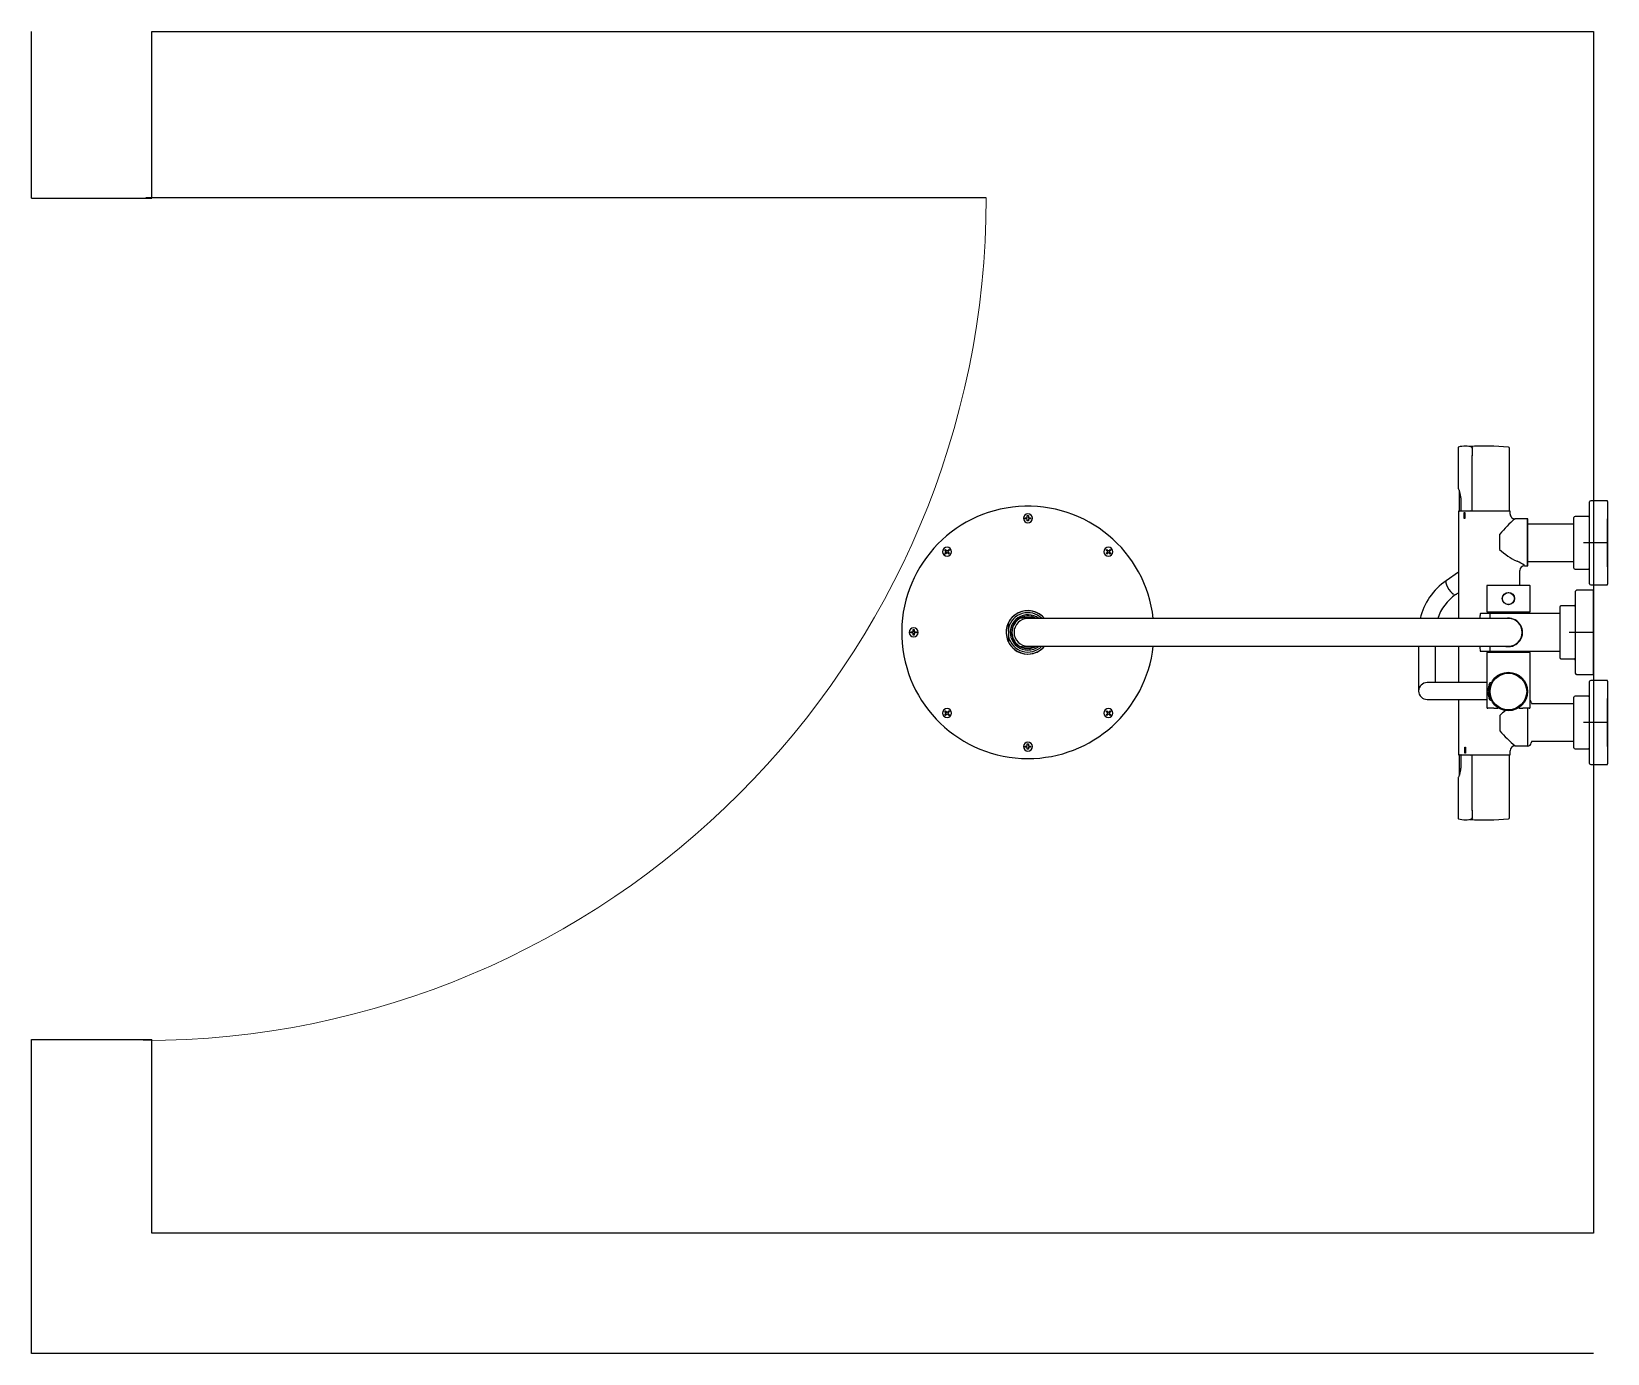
# Model space of a CAD drawing. Header units: millimetres. Extents: x -1544140 to 7445918, y -1294905 to 2019878.
# Drawn here: x 287295 to 288607, y 402864 to 403964 of the extents above; entities that cross this region are included whole.
import ezdxf
from ezdxf.lldxf.tags import DXFTag

# ---------------------------------------------------------------- set-up
doc = ezdxf.new("R2010")
doc.units = ezdxf.units.MM
doc.header["$MEASUREMENT"] = 0
doc.layers.add('JA_Building Outline', color=7, linetype='Continuous', lineweight=5)
tags = doc.linetypes.add('CENTER2', pattern=[28.575, 19.05, -3.175, 3.175, -3.175]).pattern_tags.tags
tags[10:11] = [DXFTag(74, 4), DXFTag(75, 0), DXFTag(340, '0'), DXFTag(46, 0.0), DXFTag(50, 0.0), DXFTag(44, 0.0), DXFTag(45, 0.0)]
tags[8:9] = [DXFTag(74, 4), DXFTag(75, 0), DXFTag(340, '0'), DXFTag(46, 0.0), DXFTag(50, 0.0), DXFTag(44, 0.0), DXFTag(45, 0.0)]
tags[6:7] = [DXFTag(74, 4), DXFTag(75, 0), DXFTag(340, '0'), DXFTag(46, 0.0), DXFTag(50, 0.0), DXFTag(44, 0.0), DXFTag(45, 0.0)]
tags[4:5] = [DXFTag(74, 4), DXFTag(75, 0), DXFTag(340, '0'), DXFTag(46, 0.0), DXFTag(50, 0.0), DXFTag(44, 0.0), DXFTag(45, 0.0)]

msp = doc.modelspace()

# ---------------------------------------------------------------- linework, layer by layer
for p, q in [((287295.2, 403825.5), (287295.2, 403964.3)), ((287395.2, 403825.5), (287395.2, 403964.3)), ((288595.2, 403964.3), (288595.2, 402964.3)), ((287295.2, 403825.5), (287395.2, 403825.5)), ((287295.2, 403125.5), (287395.2, 403125.5)), ((287395.2, 402964.3), (287395.2, 403125.5)), ((288595.2, 402964.3), (287395.2, 402964.3))]:
    msp.add_line(p, q)
at = {"color": 18, "true_color": 0x000000}
msp.add_line((288089.8, 403826), (287390.3, 403826), dxfattribs=at)
at = {"linetype": 'Continuous'}
for p, q in [((288482.7, 403618), (288482.7, 403584.8)), ((288494.2, 403617.5), (288494.2, 403611.2)), ((288525.5, 403565.8), (288525.5, 403617.5)), ((288494.1, 403611.2), (288494.2, 403611.5)), ((288494.1, 403611.2), (288494.1, 403565.3)), ((288483.5, 403582.5), (288483.5, 403565.8)), ((288484.9, 403576.3), (288484.9, 403576.3)), ((288484.9, 403576.3), (288484.9, 403565.5)), ((288124, 403561.6), (288124.5, 403561.6)), ((288124, 403559.7), (288124, 403561.6)), ((288124.5, 403561.6), (288124.9, 403561.6)), ((288124.9, 403561.6), (288124.9, 403559.7)), ((288485.2, 403565.3), (288483, 403565.3)), ((288483, 403565.3), (288483, 403475.8)), ((288485.2, 403565.3), (288485.1, 403565.3)), ((288493.5, 403565.3), (288485.2, 403565.3)), ((288487.8, 403564), (288488.2, 403564)), ((288487.8, 403559), (288487.8, 403564)), ((288488.2, 403564), (288488.2, 403559)), ((288526, 403565.3), (288493.5, 403565.3)), ((288494.1, 403565.3), (288493.5, 403565.3)), ((288493.5, 403565.3), (288493.5, 403565.3)), ((288526, 403562.8), (288526, 403565.3)), ((288592, 403504.8), (288592, 403572.8)), ((288606.5, 403573.8), (288593, 403573.8)), ((288607, 403573.3), (288607, 403504.3)), ((288122.2, 403559.7), (288124, 403559.7)), ((288122.2, 403558.8), (288122.2, 403559.7)), ((288124, 403558.8), (288122.2, 403558.8)), ((288124, 403557), (288124, 403558.8)), ((288124.5, 403557), (288124, 403557)), ((288124.9, 403557), (288124.5, 403557)), ((288124.9, 403559.7), (288126.8, 403559.7)), ((288124.9, 403558.8), (288124.9, 403557)), ((288126.8, 403558.8), (288124.9, 403558.8)), ((288126.8, 403559.7), (288126.8, 403558.8)), ((288488.2, 403559), (288487.8, 403559)), ((288531.7, 403558.8), (288530, 403558.8)), ((288540.5, 403558.8), (288531.7, 403558.8)), ((288540.5, 403519.8), (288540.5, 403558.8)), ((288540.8, 403519.8), (288540.8, 403558.8)), ((288579, 403554.3), (288540.8, 403554.3)), ((288579, 403517.8), (288579, 403559.8)), ((288591, 403560.8), (288580, 403560.8)), ((288517.3, 403533.4), (288517.3, 403546)), ((288055.3, 403532.7), (288055.7, 403533.1)), ((288056.6, 403531.4), (288055.3, 403532.7)), ((288055.3, 403530.1), (288056.6, 403531.4)), ((288056, 403529.5), (288055.3, 403530.1)), ((288055.7, 403533.1), (288056, 403533.4)), ((288056, 403533.4), (288057.3, 403532.1)), ((288057.3, 403530.8), (288056, 403529.5)), ((288057.3, 403532.1), (288058.6, 403533.4)), ((288058.6, 403529.5), (288057.3, 403530.8)), ((288059.2, 403532.7), (288057.9, 403531.4)), ((288057.9, 403531.4), (288059.2, 403530.1)), ((288058.6, 403533.4), (288059.2, 403532.7)), ((288058.9, 403529.8), (288058.6, 403529.5)), ((288059.2, 403530.1), (288058.9, 403529.8)), ((288189.7, 403532.7), (288190.3, 403533.4)), ((288191, 403531.4), (288189.7, 403532.7)), ((288189.7, 403530.1), (288191, 403531.4)), ((288190, 403529.8), (288189.7, 403530.1)), ((288190.3, 403529.5), (288190, 403529.8)), ((288190.3, 403533.4), (288191.6, 403532.1)), ((288191.6, 403530.8), (288190.3, 403529.5)), ((288191.6, 403532.1), (288192.9, 403533.4)), ((288192.9, 403529.5), (288191.6, 403530.8)), ((288193.6, 403532.7), (288192.3, 403531.4)), ((288192.3, 403531.4), (288193.6, 403530.1)), ((288192.9, 403533.4), (288193.3, 403533.1)), ((288193.6, 403530.1), (288192.9, 403529.5)), ((288193.3, 403533.1), (288193.6, 403532.7)), ((288540.8, 403523.3), (288579, 403523.3)), ((288483, 403514.3), (288472.8, 403507.3)), ((288534, 403503.4), (288534, 403515.8)), ((288538, 403519.8), (288540.5, 403519.8)), ((288538.2, 403519.8), (288540.5, 403519.8)), ((288540.5, 403519.8), (288540.5, 403519.8)), ((288580, 403516.8), (288591, 403516.8)), ((288506.5, 403502.9), (288506.5, 403481.6)), ((288542, 403503.4), (288507, 403503.4)), ((288542.5, 403481.6), (288542.5, 403502.9)), ((288580.2, 403498.3), (288580.2, 403430.3)), ((288594.7, 403499.3), (288581.2, 403499.3)), ((288593, 403503.8), (288606.5, 403503.8)), ((288595.2, 403429.8), (288595.2, 403498.8)), ((288567.2, 403485.3), (288567.2, 403443.3)), ((288579.2, 403486.3), (288568.2, 403486.3)), ((288108.5, 403472.5), (288108.5, 403467.7)), ((288118.7, 403476.3), (288120, 403476.3)), ((288128.9, 403476.3), (288120, 403476.3)), ((288165, 403475.8), (288124.5, 403475.8)), ((288128.9, 403476.3), (288130.2, 403476.3)), ((288484, 403475.8), (288165, 403475.8)), ((288524.5, 403475.8), (288484, 403475.8)), ((288508.9, 403479.9), (288501.2, 403479.9)), ((288542.5, 403480.3), (288506.5, 403480.3)), ((288506.5, 403480.3), (288506.5, 403479.9)), ((288506.7, 403481.4), (288542.3, 403481.4)), ((288509.1, 403479.7), (288509.1, 403475.8)), ((288567.2, 403479.9), (288509.3, 403479.9)), ((288512.5, 403481.4), (288512.5, 403480.3)), ((288536.5, 403480.3), (288536.5, 403481.4)), ((288542.5, 403479.9), (288542.5, 403480.3)), ((288027.2, 403464.7), (288029, 403464.7)), ((288027.2, 403464.3), (288027.2, 403464.7)), ((288027.2, 403463.8), (288027.2, 403464.3)), ((288029, 403463.8), (288027.2, 403463.8)), ((288029, 403466.6), (288029.9, 403466.6)), ((288029, 403464.7), (288029, 403466.6)), ((288029, 403462), (288029, 403463.8)), ((288029.9, 403462), (288029, 403462)), ((288029.9, 403466.6), (288029.9, 403464.7)), ((288029.9, 403464.7), (288031.8, 403464.7)), ((288029.9, 403463.8), (288029.9, 403462)), ((288031.8, 403463.8), (288029.9, 403463.8)), ((288031.8, 403464.7), (288031.8, 403464.3)), ((288031.8, 403464.3), (288031.8, 403463.8)), ((288108.5, 403467.7), (288108.5, 403460.9)), ((288108.5, 403460.9), (288108.5, 403456.1)), ((288536, 403466.3), (288535.7, 403466.7)), ((288535.7, 403461.8), (288536, 403462.3)), ((288536, 403466.3), (288536, 403462.3)), ((288120, 403452.3), (288118.7, 403452.3)), ((288120, 403452.3), (288128.9, 403452.3)), ((288124.5, 403452.8), (288165, 403452.8)), ((288130.2, 403452.3), (288128.9, 403452.3)), ((288165, 403452.8), (288484, 403452.8)), ((288449.8, 403452.8), (288449.8, 403445)), ((288449.8, 403445), (288449.8, 403415.5)), ((288463.8, 403445), (288463.8, 403452.8)), ((288463.8, 403422.5), (288463.8, 403445)), ((288483, 403452.8), (288483, 403422.5)), ((288484, 403452.8), (288524.5, 403452.8)), ((288501.2, 403448.7), (288508.9, 403448.7)), ((288506.5, 403448.7), (288506.5, 403448.3)), ((288542.5, 403448.3), (288506.5, 403448.3)), ((288542.5, 403447.6), (288506.5, 403447.6)), ((288506.5, 403447.6), (288506.5, 403401.9)), ((288509.1, 403452.8), (288509.1, 403448.8)), ((288509.3, 403448.6), (288567.2, 403448.6)), ((288511.5, 403448.3), (288511.5, 403447.6)), ((288537.5, 403447.6), (288537.5, 403448.3)), ((288542.5, 403448.3), (288542.5, 403448.6)), ((288542.5, 403401.9), (288542.5, 403447.6)), ((288568.2, 403442.3), (288579.2, 403442.3)), ((288480.3, 403422.5), (288456.8, 403422.5)), ((288506.5, 403422.5), (288480.3, 403422.5)), ((288508.2, 403417.9), (288508.7, 403417.9)), ((288509.4, 403420.4), (288508.8, 403420.4)), ((288509.6, 403422.4), (288509.4, 403422.4)), ((288510.2, 403422.4), (288509.6, 403422.4)), ((288581.2, 403429.3), (288594.7, 403429.3)), ((288592, 403355.3), (288592, 403423.3)), ((288606.5, 403424.3), (288593, 403424.3)), ((288607, 403423.8), (288607, 403354.8)), ((288456.8, 403408.5), (288480.3, 403408.5)), ((288480.3, 403408.5), (288506.5, 403408.5)), ((288483, 403408.5), (288483, 403362.6)), ((288508.5, 403416.4), (288507.9, 403416.4)), ((288507.9, 403413.9), (288508.5, 403413.9)), ((288508.7, 403412.4), (288508.2, 403412.4)), ((288508.5, 403416.5), (288508.5, 403416.5)), ((288508.5, 403413.8), (288508.5, 403413.8)), ((288508.8, 403409.9), (288509.4, 403409.9)), ((288509.6, 403407.9), (288510.2, 403407.9)), ((288510.3, 403407.8), (288510.3, 403407.8)), ((288579, 403404.8), (288544.1, 403404.8)), ((288579, 403368.3), (288579, 403410.3)), ((288591, 403411.3), (288580, 403411.3)), ((288055.3, 403398.4), (288056, 403399)), ((288056.6, 403397.1), (288055.3, 403398.4)), ((288055.3, 403395.8), (288056.6, 403397.1)), ((288055.7, 403395.5), (288055.3, 403395.8)), ((288056, 403395.1), (288055.7, 403395.5)), ((288056, 403399), (288057.3, 403397.7)), ((288057.3, 403396.4), (288056, 403395.1)), ((288057.3, 403397.7), (288058.6, 403399)), ((288058.6, 403395.1), (288057.3, 403396.4)), ((288059.2, 403398.4), (288057.9, 403397.1)), ((288057.9, 403397.1), (288059.2, 403395.8)), ((288058.6, 403399), (288058.9, 403398.7)), ((288059.2, 403395.8), (288058.6, 403395.1)), ((288058.9, 403398.7), (288059.2, 403398.4)), ((288189.7, 403398.4), (288190, 403398.7)), ((288191, 403397.1), (288189.7, 403398.4)), ((288189.7, 403395.8), (288191, 403397.1)), ((288190.3, 403395.1), (288189.7, 403395.8)), ((288190, 403398.7), (288190.3, 403399)), ((288190.3, 403399), (288191.6, 403397.7)), ((288191.6, 403396.4), (288190.3, 403395.1)), ((288191.6, 403397.7), (288192.9, 403399)), ((288192.9, 403395.1), (288191.6, 403396.4)), ((288193.6, 403398.4), (288192.3, 403397.1)), ((288192.3, 403397.1), (288193.6, 403395.8)), ((288192.9, 403399), (288193.6, 403398.4)), ((288193.3, 403395.5), (288192.9, 403395.1)), ((288193.6, 403395.8), (288193.3, 403395.5)), ((288512.4, 403401.1), (288507.3, 403401.1)), ((288512.4, 403401.1), (288515.2, 403401.1)), ((288517.3, 403395.1), (288517.3, 403382.5)), ((288533.8, 403401.1), (288536.5, 403401.1)), ((288541.7, 403401.1), (288536.5, 403401.1)), ((288540.5, 403401.1), (288540.5, 403369.8)), ((288122.2, 403369.7), (288124, 403369.7)), ((288122.2, 403368.8), (288122.2, 403369.7)), ((288124, 403368.8), (288122.2, 403368.8)), ((288124, 403371.6), (288124.5, 403371.6)), ((288124, 403369.7), (288124, 403371.6)), ((288124, 403367), (288124, 403368.8)), ((288124.5, 403367), (288124, 403367)), ((288124.5, 403371.6), (288124.9, 403371.6)), ((288124.9, 403367), (288124.5, 403367)), ((288124.9, 403371.6), (288124.9, 403369.7)), ((288124.9, 403369.7), (288126.8, 403369.7)), ((288124.9, 403368.8), (288124.9, 403367)), ((288126.8, 403368.8), (288124.9, 403368.8)), ((288126.8, 403369.7), (288126.8, 403368.8)), ((288488.3, 403363.8), (288488.3, 403368.8)), ((288488.3, 403368.8), (288488.7, 403368.8)), ((288488.7, 403368.8), (288488.7, 403363.8)), ((288526, 403362.6), (288526, 403365.8)), ((288530, 403369.8), (288531.7, 403369.8)), ((288531.7, 403369.8), (288540.5, 403369.8)), ((288544.1, 403373.8), (288579, 403373.8)), ((288580, 403367.3), (288591, 403367.3)), ((288483, 403362.3), (288485.2, 403362.3)), ((288483.5, 403361.8), (288483.5, 403345.1)), ((288484.9, 403362), (288484.9, 403351.3)), ((288485.1, 403362.3), (288485.2, 403362.3)), ((288485.2, 403362.3), (288493.5, 403362.3)), ((288488.7, 403363.8), (288488.3, 403363.8)), ((288493.5, 403362.3), (288526, 403362.3)), ((288493.5, 403362.3), (288494.1, 403362.3)), ((288493.5, 403362.3), (288493.5, 403362.3)), ((288494.1, 403362.3), (288494.1, 403316.4)), ((288525.5, 403310.1), (288525.5, 403361.8)), ((288593, 403354.3), (288606.5, 403354.3)), ((288482.7, 403342.8), (288482.7, 403309.6)), ((288484.9, 403351.3), (288484.9, 403351.3)), ((288494.2, 403316.1), (288494.1, 403316.4)), ((288494.2, 403316.4), (288494.2, 403310.1))]:
    msp.add_line(p, q, dxfattribs=at)
at = {"linetype": 'CENTER2'}
for p, q in [((288607, 403518.8), (288607, 403558.8)), ((288607, 403538.8), (288587, 403538.8)), ((288595.2, 403444.3), (288595.2, 403484.3)), ((288595.2, 403464.3), (288575.2, 403464.3)), ((288607, 403369.3), (288607, 403409.3)), ((288607, 403389.3), (288587, 403389.3))]:
    msp.add_line(p, q, dxfattribs=at)
for points in [[(287395.2, 403964.3), (288595.2, 403964.3)], [(288595.2, 402864.3), (287295.2, 402864.3), (287295.2, 403125.5)]]:
    msp.add_lwpolyline(points)
at = {"linetype": 'Continuous'}
for centre, radius in [((288524.5, 403492.4), 5.1), ((288524.5, 403492.4), 5), ((288524.5, 403415.1), 16), ((288524.5, 403415.1), 15.3), ((288524.5, 403415.1), 15.2)]:
    msp.add_circle(centre, radius, dxfattribs=at)
for centre, radius, start, end in [((288483.2, 403618), 0.5, 106.3827, 180), ((288488.7, 403599.3), 20, 73.6173, 106.3827), ((288504.5, 403369.3), 250, 85.393, 92.8204), ((288494.2, 403618), 0.5, 57.3328, 73.6173), ((288524.5, 403617.5), 1, 0, 85.393), ((288472.1, 403576.4), 12.8, 359.4909, 20.4181), ((288124.5, 403464.3), 105, 6.2879, 270), ((288124.5, 403559.3), 3.75, 90, 180), ((288124.5, 403559.3), 3.75, 270, 90), ((288484, 403565.8), 0.5, 180, 270), ((288494.1, 403566.8), 1.57, 217.6559, 248.0534), ((288525, 403565.8), 0.5, 270, 0), ((288530, 403562.8), 4, 179.9991, 269.9998), ((288591, 403561.8), 1, 270, 0), ((288593, 403572.8), 1, 90, 180), ((288606.5, 403573.3), 0.5, 0, 90), ((288124.5, 403559.3), 3.75, 180, 270), ((288601.7, 403474.7), 110.5, 130.4688, 139.7902), ((288540.5, 403555.7), 3.05, 84.4823, 90), ((288580, 403559.8), 1, 90, 180), ((288057.3, 403531.4), 3.75, 315, 135), ((288191.6, 403531.4), 3.75, 45, 135), ((288057.3, 403531.4), 3.75, 135, 225), ((288057.3, 403531.4), 3.75, 225, 315), ((288191.6, 403531.4), 3.75, 135, 225), ((288191.6, 403531.4), 3.75, 225, 45), ((288552.5, 403569.8), 50.7, 225.9079, 245.7419), ((288519.4, 403496.4), 29.9, 51.7215, 65.6629), ((288538, 403515.8), 4, 90, 179.9995), ((288540.5, 403522.8), 3.05, 270, 275.5177), ((288580, 403517.8), 1, 180, 270), ((288591, 403515.8), 1, 0, 90), ((288502.6, 403463.7), 52.9, 124.437, 166.7578), ((288502.6, 403463.7), 38.9, 124.4419, 161.8434), ((288507, 403502.9), 0.5, 90, 180), ((288542, 403502.9), 0.5, 0, 90), ((288581.2, 403498.3), 1, 90, 180), ((288593, 403504.8), 1, 180, 270), ((288594.7, 403498.8), 0.5, 0, 90), ((288606.5, 403504.3), 0.5, 270, 0), ((288568.2, 403485.3), 1, 90, 180), ((288579.2, 403487.3), 1, 270, 0), ((288124.5, 403464.3), 18.1, 39.4466, 270), ((288124.5, 403464.3), 18, 156.4435, 203.5565), ((288124.5, 403464.3), 18, 156.4435, 157.4611), ((288124.5, 403464.3), 18, 39.709, 156.4435), ((288114.2, 403469), 6.74, 149.0142, 158.647), ((288124.5, 403464.3), 16.4, 44.6563, 167.9269), ((288124.5, 403464.3), 14.7, 51.4728, 270), ((288124.5, 403464.3), 13.5, 58.4137, 270), ((288124.5, 403464.3), 13.3, 115.5438, 244.4562), ((288124.5, 403464.3), 11.5, 90, 270), ((288124.5, 403464.3), 13.3, 59.8441, 64.4562), ((288625.1, 403464.3), 125, 172.9118, 174.7213), ((288501.2, 403479.7), 0.2, 90, 172.9118), ((288506.7, 403481.6), 0.2, 180, 270), ((288508.9, 403479.7), 0.2, 0, 90), ((288509.3, 403479.7), 0.2, 90, 180), ((288524.5, 403464.3), 11.8, 270, 101.7759), ((288524.5, 403464.3), 11.5, 270, 90), ((288542.3, 403481.6), 0.2, 270, 0), ((288029.5, 403464.3), 3.75, 0, 180), ((288029.5, 403464.3), 3.75, 180, 270), ((288029.5, 403464.3), 3.75, 270, 0), ((288124.5, 403464.3), 18, 203.5565, 320.291), ((288114.7, 403459.8), 7.29, 201.7179, 210.6195), ((288124.5, 403464.3), 16.4, 192.0731, 315.3437), ((288124.5, 403464.3), 105, 270, 353.7121), ((288124.5, 403464.3), 18.1, 270, 320.5534), ((288124.5, 403464.3), 13.5, 270, 301.5863), ((288124.5, 403464.3), 14.7, 270, 308.5272), ((288124.5, 403464.3), 13.3, 295.5438, 300.1559), ((288625.1, 403464.3), 125, 185.2787, 187.0882), ((288501.2, 403448.9), 0.2, 187.0882, 270), ((288508.9, 403448.9), 0.2, 270, 0), ((288509.3, 403448.8), 0.2, 180, 270), ((288524.5, 403464.3), 11.8, 259.8223, 270), ((288568.2, 403443.3), 1, 180, 270), ((288579.2, 403441.3), 1, 0, 90), ((288581.2, 403430.3), 1, 180, 270), ((288456.8, 403415.5), 7, 90, 270), ((288524.5, 403415.1), 17, 170.7281, 175.7607), ((288514, 403416.3), 6.42, 172.3904, 181.1481), ((288524.5, 403415.1), 17, 163.8248, 168.9605), ((288514.3, 403417.6), 6.52, 164.9913, 174.3574), ((288508.2, 403418.3), 0.424, 192.9312, 270), ((288524.3, 403415.2), 16.3, 161.4029, 170.45), ((288524.5, 403415.1), 17, 156.6748, 161.9973), ((288524.5, 403415.1), 17, 156.9862, 161.4788), ((288524.5, 403415.1), 17, 156.9862, 161.4788), ((288524.5, 403415.1), 17, 156.9862, 161.4788), ((288524.5, 403415.1), 17, 156.9862, 161.4788), ((288509.7, 403421.4), 0.997, 95.3453, 155.7111), ((288509.4, 403421.9), 0.5, 90.0171, 155.8523), ((288593, 403423.3), 1, 90, 180), ((288594.7, 403429.8), 0.5, 270, 0), ((288606.5, 403423.8), 0.5, 0, 90), ((288514.4, 403416.3), 6.9, 180.5306, 180.8322), ((288508, 403416.3), 0.472, 198.2811, 208.5261), ((288524.5, 403415.1), 17, 177.5002, 182.5025), ((288508, 403414.4), 0.532, 182.4997, 270), ((288508, 403413.9), 0.472, 151.4739, 161.7189), ((288507.8, 403413.9), 0.296, 155.7309, 186.446), ((288514.4, 403413.9), 6.9, 179.1678, 187.3385), ((288514, 403413.9), 6.42, 178.8519, 179.2212), ((288524.5, 403415.1), 17, 186.547, 189.2719), ((288508.2, 403411.9), 0.424, 90, 167.0688), ((288508.1, 403411.9), 0.318, 163.3309, 192.3461), ((288514.3, 403412.7), 6.56, 185.6813, 194.9937), ((288514.3, 403412.7), 6.52, 185.6426, 185.8905), ((288524.5, 403415.1), 17, 191.0395, 196.1752), ((288524.3, 403415.1), 16.3, 189.55, 198.5971), ((288524.5, 403415.1), 17, 198.0027, 200.7431), ((288524.5, 403415.1), 17, 198.0028, 203.3253), ((288524.5, 403415.1), 17, 198.0027, 200.7431), ((288524.5, 403415.1), 17, 198.0027, 200.7431), ((288524.5, 403415.1), 17, 198.0027, 200.7431), ((288524.5, 403415.1), 17, 198.0027, 203.1134), ((288509.7, 403408.9), 0.998, 204.2817, 264.6315), ((288540.5, 403405.7), 3.05, 8.1198, 49.164), ((288546.5, 403406.6), 3.05, 188.1198, 216.4999), ((288580, 403410.3), 1, 90, 180), ((288591, 403412.3), 1, 270, 0), ((288057.3, 403397.1), 3.75, 45, 225), ((288057.3, 403397.1), 3.75, 225, 315), ((288057.3, 403397.1), 3.75, 315, 45), ((288191.6, 403397.1), 3.75, 135, 315), ((288191.6, 403397.1), 3.75, 45, 135), ((288191.6, 403397.1), 3.75, 315, 45), ((288507.3, 403401.9), 0.8, 180, 270), ((288515.2, 403401.9), 0.8, 270, 0), ((288551.7, 403359.9), 49.2, 126.834, 134.3798), ((288533.8, 403401.9), 0.8, 202.0995, 270), ((288541.7, 403401.9), 0.8, 270, 0), ((288598.7, 403450.8), 106.2, 220.0226, 229.7184), ((288124.5, 403369.3), 3.75, 90, 270), ((288124.5, 403369.3), 3.75, 0, 90), ((288124.5, 403369.3), 3.75, 270, 0), ((288530, 403365.8), 4, 90.0039, 179.9991), ((288540.5, 403372.8), 3.05, 270, 351.8802), ((288546.5, 403372), 3.05, 143.5001, 171.8802), ((288580, 403368.3), 1, 180, 270), ((288591, 403366.3), 1, 0, 90), ((288486, 403362.6), 3.05, 180, 185.0703), ((288484, 403361.8), 0.5, 90, 180), ((288494.1, 403360.8), 1.57, 111.9466, 142.3441), ((288525, 403361.8), 0.5, 0, 90), ((288522.9, 403362.6), 3.05, 354.9297, 0), ((288593, 403355.3), 1, 180, 270), ((288606.5, 403354.8), 0.5, 270, 0), ((288471.3, 403351.3), 13.6, 337.4196, 359.8652), ((288483.2, 403309.6), 0.5, 180, 253.6173), ((288488.7, 403328.3), 20, 253.6173, 286.3827), ((288504.5, 403558.3), 250, 267.1796, 274.607), ((288494.2, 403309.6), 0.5, 286.3827, 302.2696), ((288524.5, 403310.1), 1, 274.607, 0)]:
    msp.add_arc(centre, radius, start, end, dxfattribs=at)
msp.add_ellipse((288476.7, 403501.5), major_axis=(3.96, -5.77), ratio=0.321667, start_param=3.140988, end_param=5.682105, dxfattribs=at)
for points, knots in [([(288493.2, 403618.8), (288493.4, 403618.8), (288493.5, 403618.8), (288493.8, 403618.8), (288494.1, 403618.8), (288494.3, 403618.7), (288494.5, 403618.7), (288494.6, 403618.7), (288494.7, 403618.7), (288494.8, 403618.7), (288494.8, 403618.6), (288494.8, 403618.6), (288494.8, 403618.6), (288494.7, 403618.5), (288494.6, 403618.5)], [0.517462, 0.517462, 0.517462, 0.517462, 0.5625, 0.5625, 0.625, 0.6875, 0.6875, 0.75, 0.75, 0.8125, 0.8125, 0.875, 0.875, 1, 1, 1, 1]), ([(288494.2, 403617.5), (288494.2, 403617.6), (288494.2, 403617.7), (288494.3, 403618), (288494.3, 403618.1), (288494.4, 403618.4), (288494.5, 403618.5), (288494.6, 403618.5)], [0, 0, 0, 0, 0.25, 0.25, 0.5, 0.5, 1, 1, 1, 1]), ([(288494.2, 403611.2), (288494.2, 403611.1), (288494.2, 403611), (288494.1, 403610.9), (288494.1, 403610.9), (288494.1, 403610.8)], [0, 0, 0, 0, 0.5, 0.5, 0.7344365, 0.7344365, 0.7344365, 0.7344365]), ([(288482.7, 403584.7), (288482.7, 403584.6), (288482.7, 403584.3), (288482.9, 403583.8), (288483.2, 403583), (288483.6, 403582.1), (288483.9, 403581.3), (288484.1, 403580.9), (288484.1, 403580.9)], [0, 0, 0, 0, 0.109963, 0.30268, 0.531499, 0.755897, 0.984814, 1, 1, 1, 1]), ([(288485.1, 403565.3), (288485, 403565.3), (288485, 403565.3), (288484.9, 403565.4), (288484.9, 403565.4), (288484.9, 403565.6), (288484.9, 403565.7), (288485, 403565.8)], [0, 0, 0, 0, 0.25, 0.25, 0.5, 0.5, 1, 1, 1, 1]), ([(288507.8, 403418.1), (288507.8, 403418.1), (288507.7, 403418), (288507.7, 403417.9), (288507.7, 403417.9)], [0.6476392, 0.6476392, 0.6476392, 0.6476392, 0.7579179, 1, 1, 1, 1]), ([(288508.8, 403420.4), (288508.7, 403420.4), (288508.6, 403420.4), (288508.4, 403420.2), (288508.2, 403420.1), (288508.2, 403419.9), (288508.1, 403419.9)], [0, 0, 0, 0, 0.243401, 0.5, 0.756599, 1, 1, 1, 1]), ([(288508, 403416.4), (288507.9, 403416.4), (288507.8, 403416.4), (288507.6, 403416.2), (288507.5, 403416.1), (288507.5, 403415.9), (288507.5, 403415.9)], [0, 0, 0, 0, 0.240664, 0.5, 0.759336, 1, 1, 1, 1]), ([(288507.7, 403412.4), (288507.7, 403412.3), (288507.7, 403412.2), (288507.8, 403412.1), (288507.8, 403412.1)], [0, 0, 0, 0, 0.2420821, 0.3523608, 0.3523608, 0.3523608, 0.3523608]), ([(288508.1, 403410.4), (288508.2, 403410.3), (288508.2, 403410.2), (288508.4, 403410), (288508.6, 403409.9), (288508.7, 403409.9), (288508.8, 403409.9)], [0, 0, 0, 0, 0.243401, 0.5, 0.756599, 1, 1, 1, 1]), ([(288485.1, 403362.3), (288485, 403362.3), (288485, 403362.3), (288484.9, 403362.2), (288484.9, 403362.1), (288484.9, 403362), (288484.9, 403361.9), (288485, 403361.8)], [0, 0, 0, 0, 0.25, 0.25, 0.5, 0.5, 1, 1, 1, 1]), ([(288483.8, 403346.1), (288483.8, 403345.9), (288483.6, 403345.4), (288483.3, 403344.7), (288482.9, 403343.8), (288482.7, 403343.3), (288482.7, 403343), (288482.7, 403342.9)], [0, 0, 0, 0, 0.109387, 0.362737, 0.636911, 0.911365, 1, 1, 1, 1]), ([(288494.1, 403316.8), (288494.1, 403316.7), (288494.1, 403316.7), (288494.2, 403316.6), (288494.2, 403316.5), (288494.2, 403316.4)], [0.2693967, 0.2693967, 0.2693967, 0.2693967, 0.5, 0.5, 1, 1, 1, 1]), ([(288494.6, 403309.1), (288494.6, 403309.1), (288494.7, 403309.1), (288494.8, 403309), (288494.8, 403309), (288494.8, 403309), (288494.8, 403309), (288494.8, 403308.9), (288494.7, 403308.9), (288494.5, 403308.9), (288494.3, 403308.8), (288493.9, 403308.8), (288493.8, 403308.8), (288493.5, 403308.8), (288493.4, 403308.8), (288493.2, 403308.8)], [0, 0, 0, 0, 0.0625, 0.0625, 0.125, 0.125, 0.1875, 0.1875, 0.25, 0.25, 0.375, 0.375, 0.4375, 0.4375, 0.4854065, 0.4854065, 0.4854065, 0.4854065]), ([(288494.6, 403309.1), (288494.5, 403309.1), (288494.5, 403309.1), (288494.4, 403309.3), (288494.4, 403309.3), (288494.3, 403309.6), (288494.2, 403309.9), (288494.2, 403310.1)], [0, 0, 0, 0, 0.25, 0.25, 0.5, 0.5, 1, 1, 1, 1])]:
    msp.add_open_spline(points, degree=3, knots=knots, dxfattribs=at)
msp.add_open_spline([(288480.7, 403495.7), (288481.5, 403496.3), (288482.3, 403496.8), (288483, 403497.3)], degree=3, dxfattribs=at)
at = {"layer": 'JA_Building Outline', "color": 18, "lineweight": 5, "true_color": 0x000000}
msp.add_arc((287388.5, 403826), 701.3, 270, 0, dxfattribs=at)

doc.saveas('drawing.dxf')
